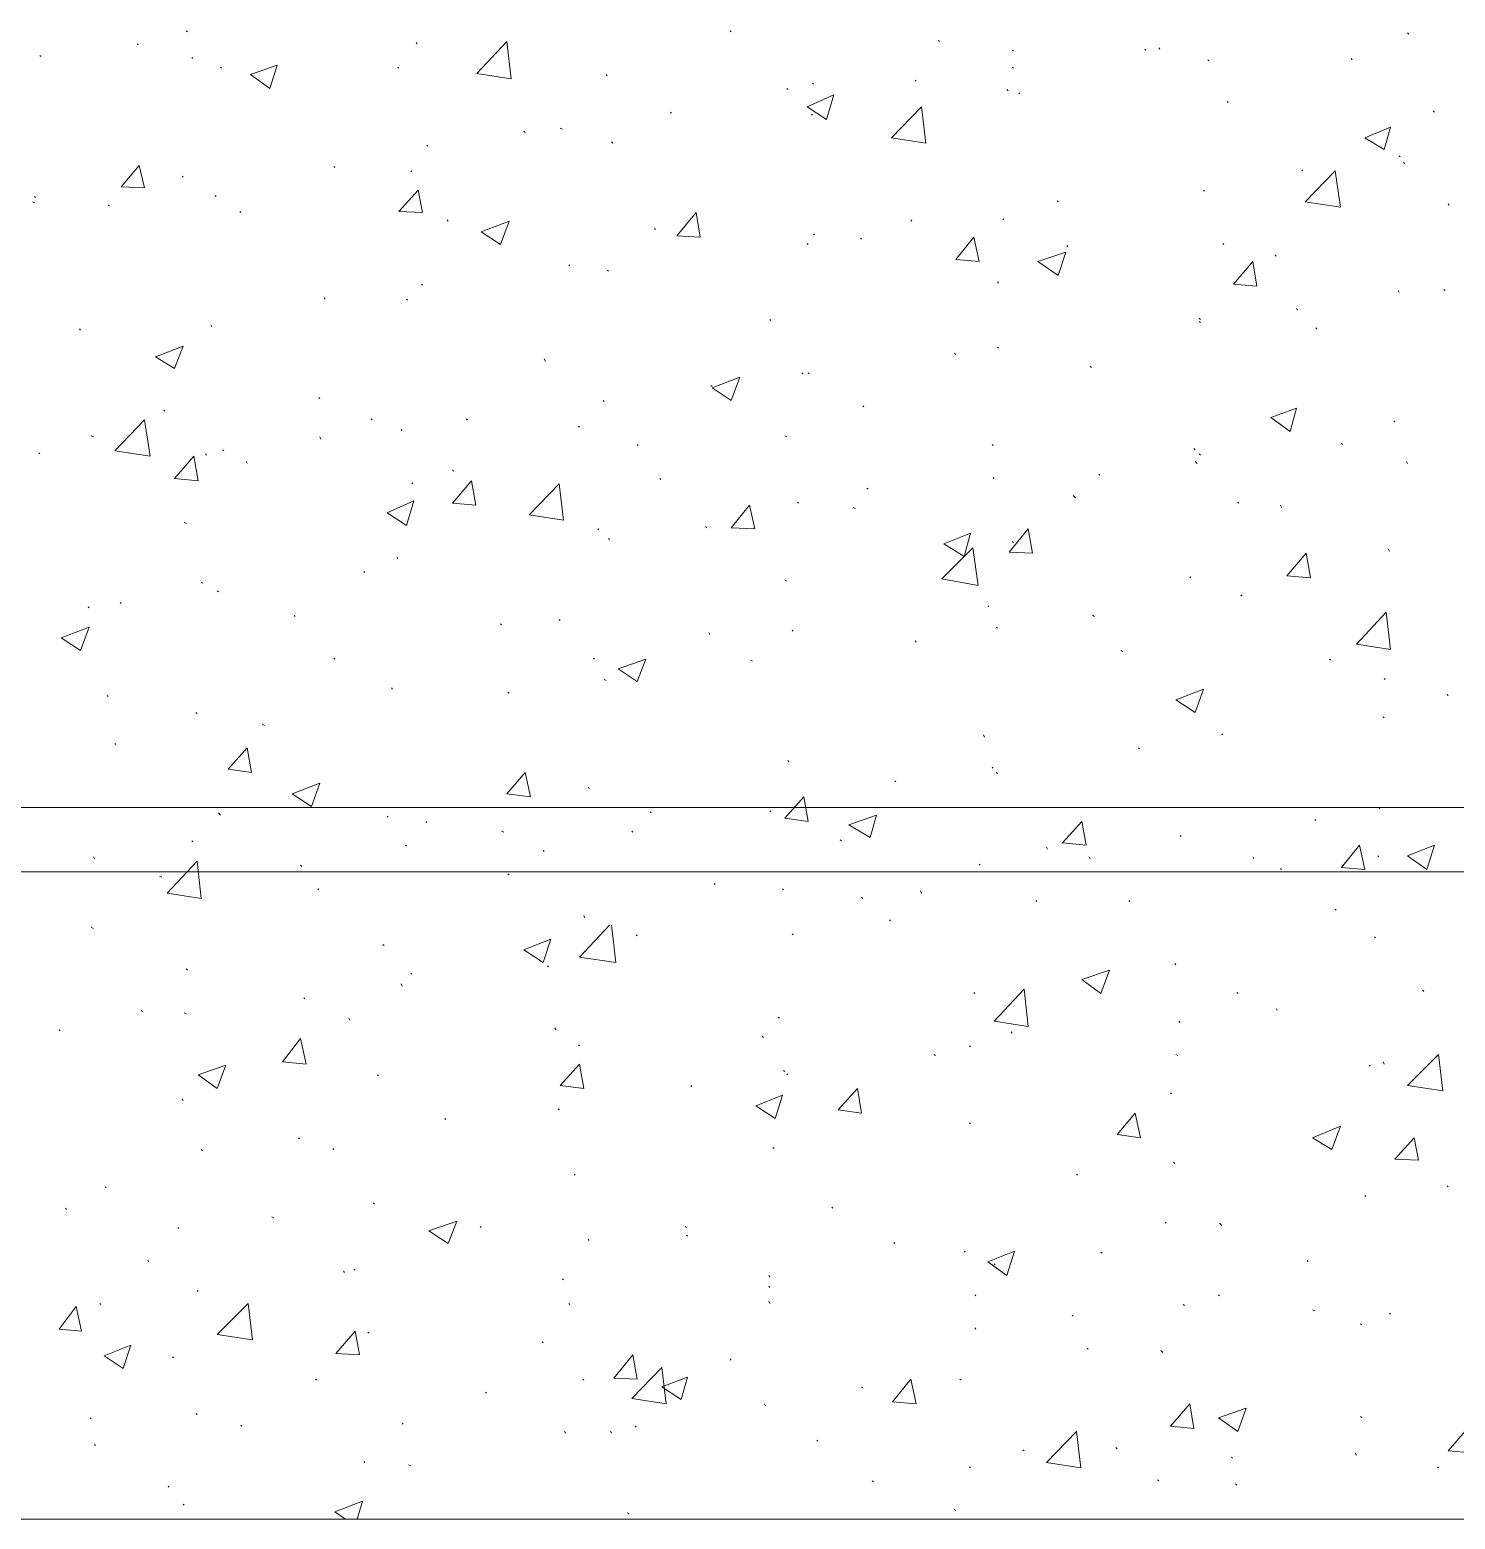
# Model space of a CAD drawing. Header units: millimetres. Extents: x 2928 to 3112, y 1220 to 1280.
# Drawn here: x 2962.274 to 2964.497, y 1240.79 to 1243.114 of the extents above; entities that cross this region are included whole.
import ezdxf

# ---------------------------------------------------------------- set-up
doc = ezdxf.new("R2010")
doc.units = ezdxf.units.MM

msp = doc.modelspace()

# ---------------------------------------------------------------- linework, layer by layer
at = {"color": 253, "linetype": 'Continuous', "lineweight": 5, "true_color": 0x9a9a9a}
for points in [[(2940.97965, 1262.56226), (2981.54689, 1262.56226), (2981.54689, 1240.79028), (2940.97965, 1240.79028)], [(2941.98633, 1261.55224), (2980.53854, 1261.55224), (2980.53854, 1241.8003), (2941.98633, 1241.8003)]]:
    msp.add_lwpolyline(points, close=True, dxfattribs=at)
msp.add_lwpolyline([(2961.3116, 1241.9003), (2980.43854, 1241.9003), (2980.43854, 1247.74538), (2972.27343, 1247.74538), (2972.27343, 1256.61384), (2980.43854, 1256.61384), (2980.43854, 1261.45224), (2961.3116, 1261.45224), (2961.3116, 1249.1904)], dxfattribs=at)
at = {"color": 92, "linetype": 'Continuous', "lineweight": 13, "true_color": 0x00b800}
for points in [[(2962.51995, 1243.11031), (2962.51829, 1243.11198), (2962.51829, 1243.11198)], [(2962.97163, 1243.04531), (2963.01829, 1243.09531), (2963.01829, 1243.09531)], [(2963.02496, 1243.03698), (2963.01829, 1243.09531), (2963.01829, 1243.09531)], [(2963.3683, 1243.11031), (2963.36663, 1243.11198), (2963.36663, 1243.11198)], [(2963.6933, 1243.09531), (2963.69164, 1243.09698), (2963.69164, 1243.09698)], [(2964.42498, 1243.10698), (2964.42331, 1243.10865), (2964.42331, 1243.10865)], [(2962.29162, 1243.07198), (2962.28995, 1243.07365), (2962.28995, 1243.07365)], [(2962.44329, 1243.09031), (2962.44162, 1243.09198), (2962.44162, 1243.09198)], [(2962.87829, 1243.09198), (2962.87663, 1243.09365), (2962.87663, 1243.09365)], [(2963.80831, 1243.08031), (2963.80664, 1243.08198), (2963.80664, 1243.08198)], [(2964.01497, 1243.08198), (2964.01331, 1243.08365), (2964.01331, 1243.08365)], [(2964.03664, 1243.08365), (2964.03498, 1243.08531), (2964.03498, 1243.08531)], [(2962.52829, 1243.06865), (2962.52662, 1243.07031), (2962.52662, 1243.07031)], [(2962.57329, 1243.05365), (2962.57162, 1243.05531), (2962.57162, 1243.05531)], [(2962.61829, 1243.04365), (2962.65996, 1243.05865), (2962.65996, 1243.05865)], [(2962.64829, 1243.02198), (2962.65996, 1243.05865), (2962.65996, 1243.05865)], [(2962.84996, 1243.05365), (2962.84829, 1243.05531), (2962.84829, 1243.05531)], [(2963.80831, 1243.05365), (2963.80664, 1243.05531), (2963.80664, 1243.05531)], [(2964.11331, 1243.06531), (2964.11164, 1243.06698), (2964.11164, 1243.06698)], [(2964.33665, 1243.06698), (2964.33498, 1243.06865), (2964.33498, 1243.06865)], [(2962.61829, 1243.04365), (2962.64829, 1243.02198), (2962.64829, 1243.02198)], [(2962.97163, 1243.04531), (2963.02496, 1243.03698), (2963.02496, 1243.03698)], [(2963.17496, 1243.04198), (2963.1733, 1243.04365), (2963.1733, 1243.04365)], [(2963.49663, 1243.02865), (2963.49497, 1243.03031), (2963.49497, 1243.03031)], [(2963.65664, 1243.03365), (2963.65497, 1243.03531), (2963.65497, 1243.03531)], [(2963.45663, 1243.02031), (2963.45497, 1243.02198), (2963.45497, 1243.02198)], [(2963.48663, 1242.99365), (2963.5283, 1243.01198), (2963.5283, 1243.01198)], [(2963.51663, 1242.97365), (2963.5283, 1243.01198), (2963.5283, 1243.01198)], [(2963.79997, 1243.01865), (2963.79831, 1243.02031), (2963.79831, 1243.02031)], [(2963.81831, 1243.01365), (2963.81664, 1243.01531), (2963.81664, 1243.01531)], [(2964.14331, 1243.00031), (2964.14164, 1243.00198), (2964.14164, 1243.00198)], [(2963.27496, 1242.98365), (2963.2733, 1242.98531), (2963.2733, 1242.98531)], [(2963.48663, 1242.99365), (2963.51663, 1242.97365), (2963.51663, 1242.97365)], [(2963.49497, 1242.98031), (2963.4933, 1242.98198), (2963.4933, 1242.98198)], [(2963.6183, 1242.94531), (2963.66497, 1242.99365), (2963.66497, 1242.99365)], [(2963.67164, 1242.93698), (2963.66497, 1242.99365), (2963.66497, 1242.99365)], [(2964.46498, 1242.98531), (2964.46331, 1242.98698), (2964.46331, 1242.98698)], [(2963.04663, 1242.95365), (2963.04496, 1242.95531), (2963.04496, 1242.95531)], [(2963.10496, 1242.95865), (2963.10163, 1242.96031), (2963.10163, 1242.96031)], [(2964.35665, 1242.94531), (2964.39665, 1242.96198), (2964.39665, 1242.96198)], [(2964.38665, 1242.92698), (2964.39665, 1242.96198), (2964.39665, 1242.96198)], [(2962.89496, 1242.93198), (2962.89329, 1242.93365), (2962.89329, 1242.93365)], [(2963.1833, 1242.93698), (2963.18163, 1242.93865), (2963.18163, 1242.93865)], [(2963.6183, 1242.94531), (2963.67164, 1242.93698), (2963.67164, 1242.93698)], [(2964.35665, 1242.94531), (2964.38665, 1242.92698), (2964.38665, 1242.92698)], [(2964.41165, 1242.91531), (2964.40998, 1242.91698), (2964.40998, 1242.91698)], [(2962.41662, 1242.86864), (2962.44495, 1242.90198), (2962.44495, 1242.90198)], [(2962.45329, 1242.86698), (2962.44495, 1242.90198), (2962.44495, 1242.90198)], [(2962.51329, 1242.88364), (2962.51162, 1242.88531), (2962.51162, 1242.88531)], [(2962.74996, 1242.89864), (2962.74829, 1242.90031), (2962.74829, 1242.90031)], [(2962.86996, 1242.89198), (2962.86829, 1242.89364), (2962.86829, 1242.89364)], [(2964.25998, 1242.89364), (2964.25831, 1242.89531), (2964.25831, 1242.89531)], [(2964.26331, 1242.84531), (2964.30998, 1242.89364), (2964.30998, 1242.89364)], [(2964.31831, 1242.83698), (2964.30998, 1242.89364), (2964.30998, 1242.89364)], [(2964.41831, 1242.90531), (2964.41665, 1242.90698), (2964.41665, 1242.90698)], [(2962.41662, 1242.86864), (2962.45329, 1242.86698), (2962.45329, 1242.86698)], [(2962.84996, 1242.83031), (2962.87996, 1242.86364), (2962.87996, 1242.86364)], [(2962.88663, 1242.82864), (2962.87996, 1242.86364), (2962.87996, 1242.86364)], [(2964.10664, 1242.86198), (2964.10498, 1242.86364), (2964.10498, 1242.86364)], [(2962.28162, 1242.84364), (2962.27828, 1242.84531), (2962.27828, 1242.84531)], [(2962.28328, 1242.85198), (2962.28162, 1242.85364), (2962.28162, 1242.85364)], [(2962.39829, 1242.83864), (2962.39662, 1242.84031), (2962.39662, 1242.84031)], [(2962.56495, 1242.85364), (2962.56329, 1242.85531), (2962.56329, 1242.85531)], [(2963.87831, 1242.84531), (2963.87664, 1242.84698), (2963.87664, 1242.84698)], [(2964.26331, 1242.84531), (2964.31831, 1242.83698), (2964.31831, 1242.83698)], [(2964.48831, 1242.84031), (2964.48665, 1242.84198), (2964.48665, 1242.84198)], [(2962.60329, 1242.82864), (2962.60162, 1242.83031), (2962.60162, 1242.83031)], [(2962.84996, 1242.83031), (2962.88663, 1242.82864), (2962.88663, 1242.82864)], [(2962.92663, 1242.81531), (2962.92496, 1242.81698), (2962.92496, 1242.81698)], [(2962.97829, 1242.79864), (2963.02163, 1242.81531), (2963.02163, 1242.81531)], [(2963.00829, 1242.77864), (2963.02163, 1242.81531), (2963.02163, 1242.81531)], [(2963.2833, 1242.79198), (2963.3133, 1242.82864), (2963.3133, 1242.82864)], [(2963.31996, 1242.79031), (2963.3133, 1242.82864), (2963.3133, 1242.82864)], [(2963.64997, 1242.81531), (2963.6483, 1242.81698), (2963.6483, 1242.81698)], [(2963.7933, 1242.81698), (2963.79164, 1242.81864), (2963.79164, 1242.81864)], [(2962.97829, 1242.79864), (2963.00829, 1242.77864), (2963.00829, 1242.77864)], [(2963.24996, 1242.80198), (2963.2483, 1242.80364), (2963.2483, 1242.80364)], [(2963.4983, 1242.79364), (2963.49663, 1242.79531), (2963.49663, 1242.79531)], [(2963.2833, 1242.79198), (2963.31996, 1242.79031), (2963.31996, 1242.79031)], [(2963.4883, 1242.77864), (2963.48663, 1242.78031), (2963.48663, 1242.78031)], [(2963.57164, 1242.78698), (2963.56997, 1242.78864), (2963.56997, 1242.78864)], [(2963.7183, 1242.75531), (2963.74664, 1242.79031), (2963.74664, 1242.79031)], [(2963.75497, 1242.75198), (2963.74664, 1242.79031), (2963.74664, 1242.79031)], [(2963.89331, 1242.77531), (2963.89164, 1242.77698), (2963.89164, 1242.77698)], [(2964.13664, 1242.77864), (2964.13498, 1242.78031), (2964.13498, 1242.78031)], [(2963.11663, 1242.74531), (2963.11496, 1242.74698), (2963.11496, 1242.74698)], [(2963.7183, 1242.75531), (2963.75497, 1242.75198), (2963.75497, 1242.75198)], [(2963.84664, 1242.75198), (2963.88997, 1242.76698), (2963.88997, 1242.76698)], [(2963.84664, 1242.75198), (2963.87831, 1242.73031), (2963.87831, 1242.73031)], [(2963.87831, 1242.73031), (2963.88997, 1242.76698), (2963.88997, 1242.76698)], [(2964.15164, 1242.71698), (2964.18164, 1242.75198), (2964.18164, 1242.75198)], [(2964.18831, 1242.71364), (2964.18164, 1242.75198), (2964.18164, 1242.75198)], [(2964.21831, 1242.76031), (2964.21664, 1242.76198), (2964.21664, 1242.76198)], [(2963.17663, 1242.73698), (2963.17496, 1242.73864), (2963.17496, 1242.73864)], [(2962.88663, 1242.71531), (2962.88496, 1242.71698), (2962.88496, 1242.71698)], [(2963.78497, 1242.71864), (2963.7833, 1242.72031), (2963.7833, 1242.72031)], [(2964.15164, 1242.71698), (2964.18831, 1242.71364), (2964.18831, 1242.71364)], [(2964.40998, 1242.70364), (2964.40831, 1242.70698), (2964.40831, 1242.70698)], [(2964.48165, 1242.70698), (2964.47998, 1242.70864), (2964.47998, 1242.70864)], [(2962.73496, 1242.69364), (2962.73329, 1242.69531), (2962.73329, 1242.69531)], [(2962.86329, 1242.69197), (2962.86163, 1242.69364), (2962.86163, 1242.69364)], [(2964.25164, 1242.67697), (2964.24998, 1242.67864), (2964.24998, 1242.67864)], [(2962.55829, 1242.65031), (2962.55662, 1242.65364), (2962.55662, 1242.65364)], [(2963.42997, 1242.66031), (2963.4283, 1242.66197), (2963.4283, 1242.66197)], [(2964.09998, 1242.66197), (2964.09831, 1242.66364), (2964.09831, 1242.66364)], [(2964.09998, 1242.65697), (2964.09831, 1242.65864), (2964.09831, 1242.65864)], [(2962.35328, 1242.64531), (2962.35162, 1242.64697), (2962.35162, 1242.64697)], [(2964.28165, 1242.64697), (2964.27998, 1242.64864), (2964.27998, 1242.64864)], [(2962.46995, 1242.60364), (2962.51329, 1242.62031), (2962.51329, 1242.62031)], [(2962.49995, 1242.58531), (2962.51329, 1242.62031), (2962.51329, 1242.62031)], [(2963.7183, 1242.60697), (2963.71664, 1242.60864), (2963.71664, 1242.60864)], [(2963.78497, 1242.61697), (2963.7833, 1242.61864), (2963.7833, 1242.61864)], [(2962.46995, 1242.60364), (2962.49995, 1242.58531), (2962.49995, 1242.58531)], [(2963.07829, 1242.59697), (2963.07663, 1242.60031), (2963.07663, 1242.60031)], [(2963.92997, 1242.58697), (2963.92831, 1242.58864), (2963.92831, 1242.58864)], [(2963.3383, 1242.55531), (2963.38163, 1242.57197), (2963.38163, 1242.57197)], [(2963.3683, 1242.53531), (2963.38163, 1242.57197), (2963.38163, 1242.57197)], [(2963.47997, 1242.57697), (2963.4783, 1242.57864), (2963.4783, 1242.57864)], [(2963.48997, 1242.57697), (2963.4883, 1242.57864), (2963.4883, 1242.57864)], [(2962.72662, 1242.53864), (2962.72496, 1242.54031), (2962.72496, 1242.54031)], [(2963.3383, 1242.55697), (2963.33663, 1242.55864), (2963.33663, 1242.55864)], [(2963.3383, 1242.55531), (2963.3683, 1242.53531), (2963.3683, 1242.53531)], [(2962.48495, 1242.51864), (2962.48329, 1242.52031), (2962.48329, 1242.52031)], [(2963.16996, 1242.53364), (2963.1683, 1242.53531), (2963.1683, 1242.53531)], [(2963.57497, 1242.52531), (2963.5733, 1242.52697), (2963.5733, 1242.52697)], [(2964.20998, 1242.50864), (2964.24998, 1242.52364), (2964.24998, 1242.52364)], [(2964.23998, 1242.48697), (2964.24998, 1242.52364), (2964.24998, 1242.52364)], [(2962.40662, 1242.45697), (2962.45329, 1242.50531), (2962.45329, 1242.50531)], [(2962.46162, 1242.44864), (2962.45329, 1242.50531), (2962.45329, 1242.50531)], [(2962.80829, 1242.50531), (2962.80662, 1242.50697), (2962.80662, 1242.50697)], [(2962.85496, 1242.48864), (2962.85329, 1242.49031), (2962.85329, 1242.49031)], [(2962.95663, 1242.50531), (2962.95496, 1242.50697), (2962.95496, 1242.50697)], [(2963.13163, 1242.49364), (2963.12996, 1242.49531), (2963.12996, 1242.49531)], [(2964.20998, 1242.50864), (2964.23998, 1242.48697), (2964.23998, 1242.48697)], [(2964.40331, 1242.50197), (2964.40165, 1242.50364), (2964.40165, 1242.50364)], [(2962.37328, 1242.47864), (2962.36995, 1242.48031), (2962.36995, 1242.48031)], [(2962.72829, 1242.47531), (2962.72662, 1242.47864), (2962.72662, 1242.47864)], [(2963.2233, 1242.46531), (2963.22163, 1242.46697), (2963.22163, 1242.46697)], [(2963.45497, 1242.47864), (2963.45163, 1242.48031), (2963.45163, 1242.48031)], [(2963.77664, 1242.46531), (2963.77497, 1242.46697), (2963.77497, 1242.46697)], [(2964.32165, 1242.46697), (2964.31998, 1242.46864), (2964.31998, 1242.46864)], [(2962.28995, 1242.45197), (2962.28828, 1242.45364), (2962.28828, 1242.45364)], [(2962.40662, 1242.45697), (2962.46162, 1242.44864), (2962.46162, 1242.44864)], [(2962.49995, 1242.41364), (2962.52995, 1242.44864), (2962.52995, 1242.44864)], [(2962.53662, 1242.4103), (2962.52995, 1242.44864), (2962.52995, 1242.44864)], [(2962.54995, 1242.4503), (2962.54829, 1242.45197), (2962.54829, 1242.45197)], [(2962.57662, 1242.45697), (2962.57495, 1242.45864), (2962.57495, 1242.45864)], [(2964.09164, 1242.45864), (2964.08998, 1242.4603), (2964.08998, 1242.4603)], [(2964.09998, 1242.4503), (2964.09831, 1242.45197), (2964.09831, 1242.45197)], [(2962.61329, 1242.43697), (2962.61162, 1242.4403), (2962.61162, 1242.4403)], [(2962.93496, 1242.4253), (2962.93329, 1242.42697), (2962.93329, 1242.42697)], [(2963.94331, 1242.41864), (2963.94164, 1242.4203), (2963.94164, 1242.4203)], [(2964.09498, 1242.43697), (2964.09164, 1242.4403), (2964.09164, 1242.4403)], [(2964.42331, 1242.43697), (2964.42165, 1242.4403), (2964.42165, 1242.4403)], [(2962.49995, 1242.41364), (2962.53662, 1242.4103), (2962.53662, 1242.4103)], [(2962.87163, 1242.4053), (2962.86996, 1242.40697), (2962.86996, 1242.40697)], [(2962.93329, 1242.3753), (2962.96329, 1242.4103), (2962.96329, 1242.4103)], [(2962.96996, 1242.37197), (2962.96329, 1242.4103), (2962.96329, 1242.4103)], [(2963.05329, 1242.35697), (2963.09996, 1242.4053), (2963.09996, 1242.4053)], [(2963.10663, 1242.34864), (2963.09996, 1242.4053), (2963.09996, 1242.4053)], [(2963.2583, 1242.41197), (2963.25663, 1242.41364), (2963.25663, 1242.41364)], [(2963.58164, 1242.39697), (2963.57997, 1242.39864), (2963.57997, 1242.39864)], [(2963.7783, 1242.41364), (2963.77664, 1242.4153), (2963.77664, 1242.4153)], [(2962.83162, 1242.3603), (2962.87329, 1242.37864), (2962.87329, 1242.37864)], [(2962.86163, 1242.3403), (2962.87329, 1242.37864), (2962.87329, 1242.37864)], [(2962.93329, 1242.3753), (2962.96996, 1242.37197), (2962.96996, 1242.37197)], [(2963.4733, 1242.3753), (2963.47163, 1242.37697), (2963.47163, 1242.37697)], [(2963.90497, 1242.38364), (2963.90164, 1242.38697), (2963.90164, 1242.38697)], [(2964.15998, 1242.3753), (2964.15831, 1242.37697), (2964.15831, 1242.37697)], [(2962.83162, 1242.3603), (2962.86163, 1242.3403), (2962.86163, 1242.3403)], [(2963.05329, 1242.35697), (2963.10663, 1242.34864), (2963.10663, 1242.34864)], [(2963.3683, 1242.33697), (2963.39663, 1242.37197), (2963.39663, 1242.37197)], [(2963.40497, 1242.3353), (2963.39663, 1242.37197), (2963.39663, 1242.37197)], [(2963.56164, 1242.36697), (2963.5583, 1242.36864), (2963.5583, 1242.36864)], [(2964.22664, 1242.36864), (2964.22498, 1242.37197), (2964.22498, 1242.37197)], [(2962.51829, 1242.34364), (2962.51495, 1242.3453), (2962.51495, 1242.3453)], [(2963.16163, 1242.33364), (2963.15996, 1242.3353), (2963.15996, 1242.3353)], [(2963.32997, 1242.33697), (2963.3283, 1242.33864), (2963.3283, 1242.33864)], [(2963.3683, 1242.33697), (2963.40497, 1242.3353), (2963.40497, 1242.3353)], [(2963.69997, 1242.31197), (2963.74164, 1242.32864), (2963.74164, 1242.32864)], [(2963.73164, 1242.29197), (2963.74164, 1242.32864), (2963.74164, 1242.32864)], [(2963.80164, 1242.29864), (2963.83164, 1242.3353), (2963.83164, 1242.3353)], [(2963.83831, 1242.29697), (2963.83164, 1242.3353), (2963.83164, 1242.3353)], [(2963.1783, 1242.31864), (2963.17663, 1242.3203), (2963.17663, 1242.3203)], [(2963.69664, 1242.25697), (2963.74497, 1242.3053), (2963.74497, 1242.3053)], [(2963.69997, 1242.31197), (2963.73164, 1242.29197), (2963.73164, 1242.29197)], [(2963.7533, 1242.24697), (2963.74497, 1242.3053), (2963.74497, 1242.3053)], [(2963.80831, 1242.31364), (2963.80664, 1242.3153), (2963.80664, 1242.3153)], [(2962.84829, 1242.28864), (2962.84662, 1242.2903), (2962.84662, 1242.2903)], [(2963.80164, 1242.29864), (2963.83831, 1242.29697), (2963.83831, 1242.29697)], [(2964.23498, 1242.26197), (2964.26498, 1242.29697), (2964.26498, 1242.29697)], [(2964.27165, 1242.25864), (2964.26498, 1242.29697), (2964.26498, 1242.29697)], [(2964.39498, 1242.3003), (2964.39331, 1242.30364), (2964.39331, 1242.30364)], [(2962.79662, 1242.26697), (2962.79496, 1242.26864), (2962.79496, 1242.26864)], [(2964.08498, 1242.25864), (2964.08331, 1242.2603), (2964.08331, 1242.2603)], [(2964.23498, 1242.26197), (2964.27165, 1242.25864), (2964.27165, 1242.25864)], [(2962.54329, 1242.2503), (2962.54162, 1242.25197), (2962.54162, 1242.25197)], [(2962.56829, 1242.23697), (2962.56662, 1242.23864), (2962.56662, 1242.23864)], [(2963.45497, 1242.25364), (2963.45163, 1242.2553), (2963.45163, 1242.2553)], [(2963.69664, 1242.25697), (2963.7533, 1242.24697), (2963.7533, 1242.24697)], [(2962.36662, 1242.21197), (2962.36495, 1242.21363), (2962.36495, 1242.21363)], [(2962.41662, 1242.21863), (2962.41495, 1242.2203), (2962.41495, 1242.2203)], [(2963.76997, 1242.21363), (2963.7683, 1242.2153), (2963.7683, 1242.2153)], [(2964.16498, 1242.2303), (2964.16331, 1242.23197), (2964.16331, 1242.23197)], [(2962.68829, 1242.19863), (2962.68662, 1242.2003), (2962.68662, 1242.2003)], [(2963.10163, 1242.19197), (2963.09996, 1242.19363), (2963.09996, 1242.19363)], [(2963.93497, 1242.19863), (2963.93164, 1242.2003), (2963.93164, 1242.2003)], [(2964.34331, 1242.1553), (2964.38998, 1242.2053), (2964.38998, 1242.2053)], [(2964.39665, 1242.14697), (2964.38998, 1242.2053), (2964.38998, 1242.2053)], [(2962.32328, 1242.1653), (2962.36662, 1242.18197), (2962.36662, 1242.18197)], [(2962.32328, 1242.1653), (2962.35328, 1242.1453), (2962.35328, 1242.1453)], [(2962.35328, 1242.1453), (2962.36662, 1242.18197), (2962.36662, 1242.18197)], [(2963.00996, 1242.1853), (2963.00829, 1242.18697), (2963.00829, 1242.18697)], [(2963.33497, 1242.1703), (2963.3333, 1242.17363), (2963.3333, 1242.17363)], [(2963.46497, 1242.1753), (2963.4633, 1242.17697), (2963.4633, 1242.17697)], [(2963.7833, 1242.1803), (2963.78164, 1242.18197), (2963.78164, 1242.18197)], [(2963.65664, 1242.15863), (2963.65497, 1242.1603), (2963.65497, 1242.1603)], [(2963.97831, 1242.14363), (2963.97664, 1242.1453), (2963.97664, 1242.1453)], [(2964.34331, 1242.1553), (2964.39665, 1242.14697), (2964.39665, 1242.14697)], [(2962.74996, 1242.13197), (2962.74829, 1242.13363), (2962.74829, 1242.13363)], [(2963.15496, 1242.13197), (2963.1533, 1242.13363), (2963.1533, 1242.13363)], [(2963.19163, 1242.11697), (2963.23496, 1242.13197), (2963.23496, 1242.13197)], [(2963.22163, 1242.09697), (2963.23496, 1242.13197), (2963.23496, 1242.13197)], [(2963.40163, 1242.12863), (2963.3983, 1242.1303), (2963.3983, 1242.1303)], [(2964.30331, 1242.1303), (2964.30165, 1242.13197), (2964.30165, 1242.13197)], [(2963.1733, 1242.09863), (2963.16996, 1242.1003), (2963.16996, 1242.1003)], [(2963.19163, 1242.11697), (2963.22163, 1242.09697), (2963.22163, 1242.09697)], [(2964.38831, 1242.1003), (2964.38665, 1242.10197), (2964.38665, 1242.10197)], [(2962.39662, 1242.07363), (2962.39495, 1242.0753), (2962.39495, 1242.0753)], [(2962.83996, 1242.0853), (2962.83829, 1242.08697), (2962.83829, 1242.08697)], [(2963.02163, 1242.07863), (2963.01996, 1242.0803), (2963.01996, 1242.0803)], [(2964.06164, 1242.06863), (2964.10498, 1242.0853), (2964.10498, 1242.0853)], [(2964.09164, 1242.04863), (2964.10498, 1242.0853), (2964.10498, 1242.0853)], [(2964.48665, 1242.0753), (2964.48498, 1242.07697), (2964.48498, 1242.07697)], [(2962.53495, 1242.04697), (2962.53329, 1242.04863), (2962.53329, 1242.04863)], [(2964.06164, 1242.06863), (2964.09164, 1242.04863), (2964.09164, 1242.04863)], [(2964.07664, 1242.05863), (2964.07498, 1242.0603), (2964.07498, 1242.0603)], [(2962.63996, 1242.02863), (2962.63662, 1242.0303), (2962.63662, 1242.0303)], [(2964.38665, 1242.0403), (2964.38498, 1242.04197), (2964.38498, 1242.04197)], [(2963.7633, 1242.0103), (2963.76164, 1242.01363), (2963.76164, 1242.01363)], [(2964.13498, 1242.01363), (2964.13331, 1242.0153), (2964.13331, 1242.0153)], [(2962.40829, 1241.99863), (2962.40662, 1242.0003), (2962.40662, 1242.0003)], [(2962.58329, 1241.9603), (2962.61329, 1241.99363), (2962.61329, 1241.99363)], [(2962.61995, 1241.9553), (2962.61329, 1241.99363), (2962.61329, 1241.99363)], [(2964.00497, 1241.99196), (2964.00331, 1241.99363), (2964.00331, 1241.99363)], [(2962.58329, 1241.9603), (2962.61995, 1241.9553), (2962.61995, 1241.9553)], [(2963.4583, 1241.97196), (2963.45663, 1241.97363), (2963.45663, 1241.97363)], [(2963.77664, 1241.96196), (2963.77497, 1241.96363), (2963.77497, 1241.96363)], [(2962.68329, 1241.92196), (2962.72662, 1241.93863), (2962.72662, 1241.93863)], [(2962.71329, 1241.90196), (2962.72662, 1241.93863), (2962.72662, 1241.93863)], [(2963.01829, 1241.92196), (2963.04663, 1241.9553), (2963.04663, 1241.9553)], [(2963.05496, 1241.91696), (2963.04663, 1241.9553), (2963.04663, 1241.9553)], [(2963.62497, 1241.9403), (2963.6233, 1241.94196), (2963.6233, 1241.94196)], [(2963.7833, 1241.95363), (2963.78164, 1241.9553), (2963.78164, 1241.9553)], [(2962.68329, 1241.92196), (2962.71329, 1241.90196), (2962.71329, 1241.90196)], [(2963.01829, 1241.92196), (2963.05496, 1241.91696), (2963.05496, 1241.91696)], [(2963.14663, 1241.9303), (2963.14496, 1241.93196), (2963.14496, 1241.93196)], [(2963.45163, 1241.88363), (2963.48163, 1241.91696), (2963.48163, 1241.91696)], [(2963.4883, 1241.87863), (2963.48163, 1241.91696), (2963.48163, 1241.91696)], [(2962.57162, 1241.88863), (2962.56829, 1241.89196), (2962.56829, 1241.89196)], [(2962.83329, 1241.8853), (2962.83162, 1241.88696), (2962.83162, 1241.88696)], [(2963.2433, 1241.89196), (2963.24163, 1241.89363), (2963.24163, 1241.89363)], [(2963.42997, 1241.89363), (2963.4283, 1241.8953), (2963.4283, 1241.8953)], [(2963.55163, 1241.87363), (2963.59497, 1241.88863), (2963.59497, 1241.88863)], [(2963.58497, 1241.85363), (2963.59497, 1241.88863), (2963.59497, 1241.88863)], [(2964.37998, 1241.89863), (2964.37831, 1241.9003), (2964.37831, 1241.9003)], [(2962.89329, 1241.87696), (2962.89163, 1241.87863), (2962.89163, 1241.87863)], [(2963.01329, 1241.86196), (2963.00996, 1241.86363), (2963.00996, 1241.86363)], [(2963.21496, 1241.86196), (2963.2133, 1241.86363), (2963.2133, 1241.86363)], [(2963.45163, 1241.88363), (2963.4883, 1241.87863), (2963.4883, 1241.87863)], [(2963.55163, 1241.87363), (2963.58497, 1241.85363), (2963.58497, 1241.85363)], [(2963.88497, 1241.8453), (2963.91497, 1241.87863), (2963.91497, 1241.87863)], [(2963.92164, 1241.84196), (2963.91497, 1241.87863), (2963.91497, 1241.87863)], [(2964.27998, 1241.8803), (2964.27831, 1241.88196), (2964.27831, 1241.88196)], [(2962.52829, 1241.84696), (2962.52662, 1241.84863), (2962.52662, 1241.84863)], [(2962.86163, 1241.8403), (2962.85996, 1241.84196), (2962.85996, 1241.84196)], [(2963.53997, 1241.84863), (2963.5383, 1241.8503), (2963.5383, 1241.8503)], [(2963.88497, 1241.8453), (2963.92164, 1241.84196), (2963.92164, 1241.84196)], [(2964.06998, 1241.8553), (2964.06831, 1241.85696), (2964.06831, 1241.85696)], [(2964.31998, 1241.80696), (2964.34831, 1241.84196), (2964.34831, 1241.84196)], [(2964.35665, 1241.80363), (2964.34831, 1241.84196), (2964.34831, 1241.84196)], [(2964.42331, 1241.8253), (2964.46498, 1241.84196), (2964.46498, 1241.84196)], [(2964.45331, 1241.80363), (2964.46498, 1241.84196), (2964.46498, 1241.84196)], [(2962.37495, 1241.8203), (2962.37328, 1241.82363), (2962.37328, 1241.82363)], [(2962.48829, 1241.76696), (2962.53495, 1241.81696), (2962.53495, 1241.81696)], [(2962.54162, 1241.75863), (2962.53495, 1241.81696), (2962.53495, 1241.81696)], [(2963.07663, 1241.83196), (2963.07496, 1241.83363), (2963.07496, 1241.83363)], [(2963.86164, 1241.8353), (2963.85997, 1241.83863), (2963.85997, 1241.83863)], [(2963.92831, 1241.8203), (2963.92664, 1241.82363), (2963.92664, 1241.82363)], [(2964.18331, 1241.8203), (2964.18164, 1241.82363), (2964.18164, 1241.82363)], [(2964.37831, 1241.82363), (2964.37665, 1241.8253), (2964.37665, 1241.8253)], [(2964.42331, 1241.8253), (2964.45331, 1241.80363), (2964.45331, 1241.80363)], [(2962.47995, 1241.79196), (2962.47662, 1241.79363), (2962.47662, 1241.79363)], [(2962.69829, 1241.80863), (2962.69662, 1241.8103), (2962.69662, 1241.8103)], [(2963.02163, 1241.7953), (2963.01996, 1241.79696), (2963.01996, 1241.79696)], [(2963.75664, 1241.8103), (2963.75497, 1241.81196), (2963.75497, 1241.81196)], [(2964.22664, 1241.80363), (2964.22498, 1241.8053), (2964.22498, 1241.8053)], [(2964.31998, 1241.80696), (2964.35665, 1241.80363), (2964.35665, 1241.80363)], [(2962.72496, 1241.77196), (2962.72329, 1241.77363), (2962.72329, 1241.77363)], [(2963.3433, 1241.7803), (2963.34163, 1241.78196), (2963.34163, 1241.78196)], [(2963.44997, 1241.77196), (2963.4483, 1241.77363), (2963.4483, 1241.77363)], [(2963.66497, 1241.76696), (2963.6633, 1241.7703), (2963.6633, 1241.7703)], [(2962.48829, 1241.76696), (2962.54162, 1241.75863), (2962.54162, 1241.75863)], [(2963.5733, 1241.75863), (2963.57164, 1241.76029), (2963.57164, 1241.76029)], [(2963.84497, 1241.75363), (2963.84331, 1241.75529), (2963.84331, 1241.75529)], [(2963.98997, 1241.75363), (2963.98831, 1241.75529), (2963.98831, 1241.75529)], [(2963.13996, 1241.72863), (2963.1383, 1241.73196), (2963.1383, 1241.73196)], [(2963.61664, 1241.72363), (2963.61497, 1241.72529), (2963.61497, 1241.72529)], [(2964.31165, 1241.74029), (2964.30998, 1241.74196), (2964.30998, 1241.74196)], [(2962.37328, 1241.71196), (2962.36995, 1241.71363), (2962.36995, 1241.71363)], [(2963.13163, 1241.66696), (2963.1783, 1241.71696), (2963.1783, 1241.71696)], [(2963.1883, 1241.65863), (2963.18163, 1241.71696), (2963.18163, 1241.71696)], [(2963.22163, 1241.70029), (2963.21996, 1241.70196), (2963.21996, 1241.70196)], [(2963.46497, 1241.70196), (2963.4633, 1241.70363), (2963.4633, 1241.70363)], [(2962.82662, 1241.68529), (2962.82496, 1241.68696), (2962.82496, 1241.68696)], [(2963.04496, 1241.67863), (2963.08663, 1241.69529), (2963.08663, 1241.69529)], [(2963.04496, 1241.67863), (2963.07496, 1241.65863), (2963.07496, 1241.65863)], [(2963.07496, 1241.65863), (2963.08663, 1241.69529), (2963.08663, 1241.69529)], [(2964.37331, 1241.69696), (2964.37165, 1241.69863), (2964.37165, 1241.69863)], [(2963.08329, 1241.65196), (2963.08163, 1241.65363), (2963.08163, 1241.65363)], [(2963.13163, 1241.66696), (2963.1883, 1241.65863), (2963.1883, 1241.65863)], [(2964.06164, 1241.65529), (2964.05998, 1241.65696), (2964.05998, 1241.65696)], [(2962.51995, 1241.64696), (2962.51829, 1241.64863), (2962.51829, 1241.64863)], [(2962.86996, 1241.64029), (2962.86829, 1241.64196), (2962.86829, 1241.64196)], [(2963.91497, 1241.63196), (2963.95831, 1241.64696), (2963.95831, 1241.64696)], [(2963.91497, 1241.63196), (2963.94497, 1241.61029), (2963.94497, 1241.61029)], [(2963.94497, 1241.61029), (2963.95831, 1241.64696), (2963.95831, 1241.64696)], [(2962.85496, 1241.62196), (2962.85329, 1241.62529), (2962.85329, 1241.62529)], [(2963.7483, 1241.61029), (2963.74664, 1241.61196), (2963.74664, 1241.61196)], [(2963.7783, 1241.56696), (2963.82497, 1241.61696), (2963.82497, 1241.61696)], [(2963.83164, 1241.55863), (2963.82497, 1241.61696), (2963.82497, 1241.61696)], [(2964.15831, 1241.61029), (2964.15664, 1241.61196), (2964.15664, 1241.61196)], [(2964.44831, 1241.61363), (2964.44665, 1241.61529), (2964.44665, 1241.61529)], [(2962.70329, 1241.60196), (2962.70162, 1241.60363), (2962.70162, 1241.60363)], [(2964.21998, 1241.58363), (2964.21831, 1241.58696), (2964.21831, 1241.58696)], [(2962.44995, 1241.58196), (2962.44829, 1241.58363), (2962.44829, 1241.58363)], [(2962.51829, 1241.57863), (2962.51495, 1241.58029), (2962.51495, 1241.58029)], [(2962.77329, 1241.56863), (2962.77162, 1241.57196), (2962.77162, 1241.57196)], [(2963.4433, 1241.57196), (2963.44163, 1241.57363), (2963.44163, 1241.57363)], [(2963.7783, 1241.56696), (2963.83164, 1241.55863), (2963.83164, 1241.55863)], [(2964.06831, 1241.56529), (2964.06664, 1241.56696), (2964.06664, 1241.56696)], [(2962.32162, 1241.55196), (2962.31995, 1241.55363), (2962.31995, 1241.55363)], [(2962.66829, 1241.50362), (2962.69662, 1241.54029), (2962.69662, 1241.54029)], [(2962.70496, 1241.50029), (2962.69662, 1241.54029), (2962.69662, 1241.54029)], [(2963.09496, 1241.55363), (2963.09329, 1241.55696), (2963.09329, 1241.55696)], [(2963.4183, 1241.54196), (2963.41663, 1241.54363), (2963.41663, 1241.54363)], [(2963.80664, 1241.54863), (2963.80497, 1241.55029), (2963.80497, 1241.55029)], [(2963.13163, 1241.52863), (2963.12996, 1241.53029), (2963.12996, 1241.53029)], [(2963.68664, 1241.51362), (2963.68497, 1241.51529), (2963.68497, 1241.51529)], [(2963.74164, 1241.52696), (2963.73997, 1241.52863), (2963.73997, 1241.52863)], [(2964.06498, 1241.51362), (2964.06164, 1241.51529), (2964.06164, 1241.51529)], [(2964.42331, 1241.46696), (2964.47165, 1241.51529), (2964.47165, 1241.51529)], [(2964.47831, 1241.45862), (2964.47165, 1241.51529), (2964.47165, 1241.51529)], [(2962.53662, 1241.48362), (2962.57995, 1241.49862), (2962.57995, 1241.49862)], [(2962.56662, 1241.46196), (2962.57995, 1241.49862), (2962.57995, 1241.49862)], [(2962.66829, 1241.50362), (2962.70496, 1241.50029), (2962.70496, 1241.50029)], [(2963.10163, 1241.46696), (2963.13163, 1241.50029), (2963.13163, 1241.50029)], [(2963.1383, 1241.46196), (2963.13163, 1241.50029), (2963.13163, 1241.50029)], [(2964.36498, 1241.49696), (2964.36331, 1241.49862), (2964.36331, 1241.49862)], [(2964.38665, 1241.50029), (2964.38498, 1241.50362), (2964.38498, 1241.50362)], [(2962.53662, 1241.48362), (2962.56662, 1241.46196), (2962.56662, 1241.46196)], [(2962.81829, 1241.48196), (2962.81662, 1241.48362), (2962.81662, 1241.48362)], [(2963.45163, 1241.48862), (2963.44997, 1241.49029), (2963.44997, 1241.49029)], [(2963.45663, 1241.48362), (2963.45497, 1241.48529), (2963.45497, 1241.48529)], [(2962.51329, 1241.44362), (2962.51162, 1241.44529), (2962.51162, 1241.44529)], [(2963.10163, 1241.46696), (2963.1383, 1241.46196), (2963.1383, 1241.46196)], [(2963.30663, 1241.46529), (2963.30496, 1241.46696), (2963.30496, 1241.46696)], [(2963.40663, 1241.43529), (2963.4483, 1241.45196), (2963.4483, 1241.45196)], [(2963.43663, 1241.41529), (2963.4483, 1241.45196), (2963.4483, 1241.45196)], [(2963.53497, 1241.42862), (2963.56497, 1241.46196), (2963.56497, 1241.46196)], [(2963.57164, 1241.42362), (2963.56497, 1241.46196), (2963.56497, 1241.46196)], [(2964.05498, 1241.45362), (2964.05331, 1241.45529), (2964.05331, 1241.45529)], [(2964.42331, 1241.46696), (2964.47831, 1241.45862), (2964.47831, 1241.45862)], [(2963.09996, 1241.42862), (2963.0983, 1241.43029), (2963.0983, 1241.43029)], [(2963.40663, 1241.43529), (2963.43663, 1241.41529), (2963.43663, 1241.41529)], [(2963.53497, 1241.42862), (2963.57164, 1241.42362), (2963.57164, 1241.42362)], [(2963.96997, 1241.39029), (2963.99831, 1241.42362), (2963.99831, 1241.42362)], [(2964.00664, 1241.38529), (2963.99831, 1241.42362), (2963.99831, 1241.42362)], [(2962.92329, 1241.41362), (2962.92163, 1241.41529), (2962.92163, 1241.41529)], [(2963.74164, 1241.40696), (2963.73997, 1241.40862), (2963.73997, 1241.40862)], [(2964.27498, 1241.38529), (2964.31831, 1241.40362), (2964.31831, 1241.40362)], [(2964.30498, 1241.36696), (2964.31831, 1241.40362), (2964.31831, 1241.40362)], [(2962.69496, 1241.38362), (2962.69329, 1241.38529), (2962.69329, 1241.38529)], [(2963.96997, 1241.39029), (2964.00664, 1241.38529), (2964.00664, 1241.38529)], [(2964.27498, 1241.38529), (2964.30498, 1241.36696), (2964.30498, 1241.36696)], [(2964.28998, 1241.37529), (2964.28831, 1241.37696), (2964.28831, 1241.37696)], [(2964.40331, 1241.35196), (2964.43331, 1241.38529), (2964.43331, 1241.38529)], [(2964.43998, 1241.35029), (2964.43331, 1241.38529), (2964.43331, 1241.38529)], [(2962.54329, 1241.36529), (2962.54162, 1241.36696), (2962.54162, 1241.36696)], [(2962.74829, 1241.36696), (2962.74662, 1241.36862), (2962.74662, 1241.36862)], [(2963.43497, 1241.36862), (2963.4333, 1241.37029), (2963.4333, 1241.37029)], [(2964.40331, 1241.35196), (2964.43998, 1241.35029), (2964.43998, 1241.35029)], [(2963.12496, 1241.32696), (2963.1233, 1241.32862), (2963.1233, 1241.32862)], [(2963.90831, 1241.32696), (2963.90664, 1241.32862), (2963.90664, 1241.32862)], [(2964.05998, 1241.34529), (2964.05831, 1241.34696), (2964.05831, 1241.34696)], [(2962.39328, 1241.30696), (2962.39162, 1241.30862), (2962.39162, 1241.30862)], [(2964.48665, 1241.30862), (2964.48498, 1241.31029), (2964.48498, 1241.31029)], [(2962.81162, 1241.28195), (2962.80996, 1241.28362), (2962.80996, 1241.28362)], [(2964.35831, 1241.29362), (2964.35665, 1241.29529), (2964.35665, 1241.29529)], [(2962.33162, 1241.27362), (2962.32995, 1241.27529), (2962.32995, 1241.27529)], [(2962.65496, 1241.26029), (2962.65162, 1241.26195), (2962.65162, 1241.26195)], [(2963.52663, 1241.27529), (2963.52497, 1241.27695), (2963.52497, 1241.27695)], [(2962.50662, 1241.24362), (2962.50495, 1241.24529), (2962.50495, 1241.24529)], [(2962.89663, 1241.24029), (2962.93996, 1241.25529), (2962.93996, 1241.25529)], [(2962.89663, 1241.24029), (2962.92663, 1241.22029), (2962.92663, 1241.22029)], [(2962.92663, 1241.22029), (2962.93996, 1241.25529), (2962.93996, 1241.25529)], [(2962.97829, 1241.24529), (2962.97663, 1241.24695), (2962.97663, 1241.24695)], [(2963.2983, 1241.24529), (2963.29663, 1241.24695), (2963.29663, 1241.24695)], [(2964.04664, 1241.25195), (2964.04498, 1241.25362), (2964.04498, 1241.25362)], [(2964.13331, 1241.24862), (2964.12998, 1241.25195), (2964.12998, 1241.25195)], [(2963.14663, 1241.22529), (2963.14496, 1241.22695), (2963.14496, 1241.22695)], [(2963.29996, 1241.23195), (2963.2983, 1241.23362), (2963.2983, 1241.23362)], [(2963.6233, 1241.22029), (2963.62164, 1241.22195), (2963.62164, 1241.22195)], [(2962.45995, 1241.19195), (2962.45829, 1241.19362), (2962.45829, 1241.19362)], [(2963.7333, 1241.20695), (2963.73164, 1241.20862), (2963.73164, 1241.20862)], [(2963.7683, 1241.19195), (2963.80997, 1241.20862), (2963.80997, 1241.20862)], [(2963.7683, 1241.19195), (2963.79831, 1241.17029), (2963.79831, 1241.17029)], [(2963.79831, 1241.17029), (2963.80997, 1241.20862), (2963.80997, 1241.20862)], [(2963.94664, 1241.20529), (2963.94497, 1241.20695), (2963.94497, 1241.20695)], [(2964.26831, 1241.19195), (2964.26665, 1241.19362), (2964.26665, 1241.19362)], [(2962.76496, 1241.17529), (2962.76329, 1241.17695), (2962.76329, 1241.17695)], [(2962.78162, 1241.17862), (2962.77996, 1241.18029), (2962.77996, 1241.18029)], [(2963.4283, 1241.16862), (2963.42663, 1241.17029), (2963.42663, 1241.17029)], [(2963.77997, 1241.18695), (2963.7783, 1241.18862), (2963.7783, 1241.18862)], [(2962.53662, 1241.14529), (2962.53495, 1241.14695), (2962.53495, 1241.14695)], [(2963.10663, 1241.16362), (2963.10496, 1241.16529), (2963.10496, 1241.16529)], [(2963.4283, 1241.15195), (2963.42663, 1241.15362), (2963.42663, 1241.15362)], [(2962.31995, 1241.08695), (2962.34662, 1241.12195), (2962.34662, 1241.12195)], [(2962.35495, 1241.08362), (2962.34662, 1241.12195), (2962.34662, 1241.12195)], [(2962.38495, 1241.12529), (2962.38328, 1241.12695), (2962.38328, 1241.12695)], [(2962.56662, 1241.07862), (2962.61495, 1241.12695), (2962.61495, 1241.12695)], [(2962.62162, 1241.07029), (2962.61495, 1241.12695), (2962.61495, 1241.12695)], [(2963.11663, 1241.12529), (2963.11496, 1241.12695), (2963.11496, 1241.12695)], [(2963.4283, 1241.12695), (2963.42663, 1241.13029), (2963.42663, 1241.13029)], [(2963.74997, 1241.13862), (2963.7483, 1241.14029), (2963.7483, 1241.14029)], [(2964.07498, 1241.12362), (2964.07331, 1241.12529), (2964.07331, 1241.12529)], [(2964.12998, 1241.13862), (2964.12831, 1241.14029), (2964.12831, 1241.14029)], [(2963.90164, 1241.10695), (2963.89997, 1241.10862), (2963.89997, 1241.10862)], [(2964.27831, 1241.11529), (2964.27498, 1241.11695), (2964.27498, 1241.11695)], [(2964.39665, 1241.11029), (2964.39498, 1241.11195), (2964.39498, 1241.11195)], [(2962.31995, 1241.08695), (2962.35495, 1241.08362), (2962.35495, 1241.08362)], [(2962.56662, 1241.07862), (2962.62162, 1241.07029), (2962.62162, 1241.07029)], [(2962.75162, 1241.04862), (2962.78162, 1241.08362), (2962.78162, 1241.08362)], [(2962.78829, 1241.04695), (2962.78162, 1241.08362), (2962.78162, 1241.08362)], [(2962.80329, 1241.08029), (2962.80162, 1241.08195), (2962.80162, 1241.08195)], [(2963.74997, 1241.08695), (2963.7483, 1241.08862), (2963.7483, 1241.08862)], [(2964.35165, 1241.09362), (2964.34998, 1241.09529), (2964.34998, 1241.09529)], [(2962.38995, 1241.04528), (2962.43162, 1241.06195), (2962.43162, 1241.06195)], [(2962.41995, 1241.02528), (2962.43162, 1241.06195), (2962.43162, 1241.06195)], [(2963.07496, 1241.06529), (2963.07329, 1241.06695), (2963.07329, 1241.06695)], [(2963.92497, 1241.05528), (2963.92331, 1241.05695), (2963.92331, 1241.05695)], [(2964.04164, 1241.05028), (2964.03831, 1241.05362), (2964.03831, 1241.05362)], [(2962.38995, 1241.04528), (2962.41995, 1241.02528), (2962.41995, 1241.02528)], [(2962.49829, 1241.04195), (2962.49662, 1241.04362), (2962.49662, 1241.04362)], [(2962.75162, 1241.04862), (2962.78829, 1241.04695), (2962.78829, 1241.04695)], [(2963.18496, 1241.01028), (2963.21496, 1241.04695), (2963.21496, 1241.04695)], [(2963.2133, 1240.97862), (2963.25996, 1241.02695), (2963.25996, 1241.02695)], [(2963.22163, 1241.00862), (2963.21496, 1241.04695), (2963.21496, 1241.04695)], [(2963.26663, 1240.97028), (2963.25996, 1241.02695), (2963.25996, 1241.02695)], [(2963.3683, 1241.03862), (2963.36663, 1241.04028), (2963.36663, 1241.04028)], [(2962.72162, 1241.00695), (2962.71996, 1241.00862), (2962.71996, 1241.00862)], [(2963.1383, 1241.00695), (2963.13663, 1241.00862), (2963.13663, 1241.00862)], [(2963.18496, 1241.01028), (2963.22163, 1241.00862), (2963.22163, 1241.00862)], [(2963.25996, 1240.99695), (2963.29996, 1241.01195), (2963.29996, 1241.01195)], [(2963.28996, 1240.97695), (2963.29996, 1241.01195), (2963.29996, 1241.01195)], [(2963.61997, 1240.97362), (2963.6483, 1241.00862), (2963.6483, 1241.00862)], [(2963.65664, 1240.97028), (2963.6483, 1241.00862), (2963.6483, 1241.00862)], [(2963.72664, 1241.00695), (2963.72497, 1241.00862), (2963.72497, 1241.00862)], [(2962.98663, 1240.98695), (2962.98496, 1240.98862), (2962.98496, 1240.98862)], [(2963.25996, 1240.99695), (2963.28996, 1240.97695), (2963.28996, 1240.97695)], [(2963.5733, 1240.99528), (2963.57164, 1240.99695), (2963.57164, 1240.99695)], [(2963.2133, 1240.97862), (2963.26663, 1240.97028), (2963.26663, 1240.97028)], [(2963.42163, 1240.96695), (2963.41997, 1240.97028), (2963.41997, 1240.97028)], [(2963.61997, 1240.97362), (2963.65664, 1240.97028), (2963.65664, 1240.97028)], [(2964.05331, 1240.93528), (2964.08331, 1240.97028), (2964.08331, 1240.97028)], [(2964.08998, 1240.93195), (2964.08331, 1240.97028), (2964.08331, 1240.97028)], [(2964.12831, 1240.94862), (2964.17164, 1240.96362), (2964.17164, 1240.96362)], [(2964.15831, 1240.92695), (2964.17164, 1240.96362), (2964.17164, 1240.96362)], [(2962.36995, 1240.94695), (2962.36828, 1240.94862), (2962.36828, 1240.94862)], [(2962.53495, 1240.95362), (2962.53329, 1240.95528), (2962.53329, 1240.95528)], [(2962.60495, 1240.93528), (2962.60329, 1240.93695), (2962.60329, 1240.93695)], [(2962.85662, 1240.93862), (2962.85496, 1240.94028), (2962.85496, 1240.94028)], [(2963.21996, 1240.93362), (2963.2183, 1240.93528), (2963.2183, 1240.93528)], [(2964.05331, 1240.93528), (2964.08998, 1240.93195), (2964.08998, 1240.93195)], [(2964.12831, 1240.94862), (2964.15831, 1240.92695), (2964.15831, 1240.92695)], [(2964.35165, 1240.94862), (2964.34998, 1240.95028), (2964.34998, 1240.95028)], [(2963.10996, 1240.92528), (2963.1083, 1240.92695), (2963.1083, 1240.92695)], [(2963.18163, 1240.92528), (2963.17996, 1240.92695), (2963.17996, 1240.92695)], [(2963.5033, 1240.91195), (2963.50163, 1240.91362), (2963.50163, 1240.91362)], [(2963.85997, 1240.87862), (2963.90664, 1240.92695), (2963.90664, 1240.92695)], [(2963.91331, 1240.87028), (2963.90664, 1240.92695), (2963.90664, 1240.92695)], [(2964.48665, 1240.89695), (2964.51665, 1240.93195), (2964.51665, 1240.93195)], [(2962.37662, 1240.90528), (2962.37495, 1240.90695), (2962.37495, 1240.90695)], [(2963.82497, 1240.89695), (2963.82331, 1240.89862), (2963.82331, 1240.89862)], [(2963.96997, 1240.90028), (2963.96831, 1240.90195), (2963.96831, 1240.90195)], [(2964.14998, 1240.88528), (2964.14831, 1240.88695), (2964.14831, 1240.88695)], [(2964.34331, 1240.89028), (2964.34165, 1240.89362), (2964.34165, 1240.89362)], [(2964.48665, 1240.89695), (2964.52332, 1240.89362), (2964.52332, 1240.89362)], [(2962.79662, 1240.87862), (2962.79496, 1240.88028), (2962.79496, 1240.88028)], [(2962.86829, 1240.87362), (2962.86496, 1240.87528), (2962.86496, 1240.87528)], [(2963.74164, 1240.87028), (2963.73997, 1240.87195), (2963.73997, 1240.87195)], [(2963.85997, 1240.87862), (2963.91331, 1240.87028), (2963.91331, 1240.87028)], [(2964.47165, 1240.87028), (2964.46998, 1240.87195), (2964.46998, 1240.87195)], [(2962.49162, 1240.84028), (2962.48995, 1240.84195), (2962.48995, 1240.84195)], [(2963.58997, 1240.84862), (2963.5883, 1240.85028), (2963.5883, 1240.85028)], [(2964.03498, 1240.85028), (2964.03331, 1240.85195), (2964.03331, 1240.85195)], [(2964.15664, 1240.84362), (2964.15498, 1240.84528), (2964.15498, 1240.84528)], [(2962.74996, 1240.80195), (2962.79329, 1240.81861), (2962.79329, 1240.81861)], [(2962.78496, 1240.79028), (2962.79329, 1240.81861), (2962.79329, 1240.81861)], [(2962.51495, 1240.81195), (2962.51329, 1240.81361), (2962.51329, 1240.81361)], [(2962.74996, 1240.80195), (2962.76662, 1240.79028), (2962.76662, 1240.79028)], [(2963.2083, 1240.79861), (2963.20663, 1240.80028), (2963.20663, 1240.80028)], [(2963.7183, 1240.80361), (2963.71664, 1240.80528), (2963.71664, 1240.80528)]]:
    msp.add_lwpolyline(points, dxfattribs=at)

doc.saveas('drawing.dxf')
